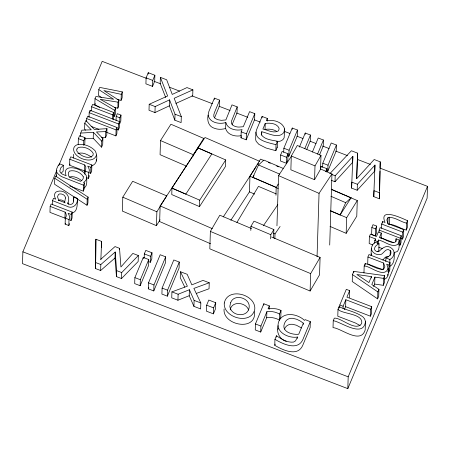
<?xml version="1.0" encoding="UTF-8"?>
<svg xmlns="http://www.w3.org/2000/svg" width="450" height="450" viewBox="0 0 450 450"><rect width="100%" height="100%" fill="white"/><g stroke="black" fill="none" stroke-linecap="round" stroke-linejoin="round"><path stroke-width="0.67" d="M100.637 270.523L100.828 264.538L115.189 252.011L114.998 257.991L100.637 270.523L95.608 268.588L95.884 239.226L101.587 241.414L101.396 247.399M95.608 268.588L95.884 239.226M379.401 198.793L379.586 192.814L373.956 190.648L373.77 196.633L379.401 198.793L379.524 192.6M379.569 190.536L379.969 171.27M379.586 192.814L380.228 161.843L374.181 159.519L356.67 178.706L357.57 153.135L351.382 150.761L329.811 173.683M56.863 170.196L22.871 251.826L22.5 263.644L347.816 388.648L427.129 198.174L427.5 186.356L380.278 168.21M69.806 219.994L71.061 220.472L72.051 218.098L72.242 212.113L51.142 204.007L50.152 206.387L49.967 212.366L64.941 218.121L65.419 218.981M52.408 204.654L52.532 200.666L53.522 198.304L55.766 199.164C54.349 197.004 53.764 193.854 56.025 192.015C63.354 188.257 72.135 195.998 67.399 203.636L70.2 204.418L71.674 204.159C76.163 202.455 70.374 193.511 77.383 198.506C77.158 203.259 78.171 211.961 71.747 213.109M54.765 178.262L54.574 184.247L87.013 205.268L87.919 203.091L88.104 197.106L55.654 176.124L54.765 178.262L87.199 199.282L87.013 205.268M56.481 170.679L56.295 176.664A5.692 5.451 1.8 0 1 56.363 175.179M69.733 185.946L83.272 191.149L83.458 185.169L62.297 176.923L60.272 175.804L57.538 173.391A5.692 5.451 1.8 0 1 56.554 169.2L58.151 165.606L59.653 163.839L63.354 165.263L63.169 171.248L61.487 172.8M64.941 218.121L65.132 212.141L50.152 206.387M69.542 223.633L68.822 225.54L65.121 224.117L65.306 218.138C66.78 216.416 66.42 213.874 65.132 212.141M85.292 172.249L84.578 170.961L69.604 165.206L69.789 159.221L70.779 156.847L91.879 164.953L91.688 170.933L90.698 173.312L88.819 172.592M68.822 225.54L69.008 219.561C70.594 217.609 69.053 215.145 68.113 213.289L71.252 214.493L71.061 220.472M73.648 201.105L73.772 197.117M78.171 144.624L78.362 138.639L79.622 135.619L85.005 137.689L84.814 143.668L84.313 144.877M80.567 136.412L80.674 133.088L81.889 130.168L91.288 129.803L84.786 123.21L85.911 120.516L94.331 129.442L106.987 128.672L106.796 134.651L105.581 137.576L101.587 137.734M83.599 145.361L83.745 140.709L85.005 137.689M84.786 123.21L84.6 129.189L85.528 130.134M84.578 170.961L84.769 164.981L69.789 159.221M63.354 165.263L60.773 167.878L59.777 171.067L60.486 172.732L62.044 173.987L66.15 175.759C59.738 158.715 97.588 172.704 83.543 182.441L84.392 182.931L84.206 188.91L83.272 191.149M84.842 174.296C84.06 171.023 87.564 167.974 84.769 164.981M86.614 121.275L86.698 118.614L87.688 116.235L117.079 127.53L116.893 133.515L115.897 135.889L106.104 132.126M86.794 178.284C86.597 181.626 87.576 186.351 83.801 188.128M89.021 117.349L89.168 112.697L90.157 110.317L119.543 121.607L119.357 127.592L118.367 129.971L117.062 129.471M90.112 111.645L90.157 110.317M86.608 177.671L88.459 178.38L88.644 172.395C90.231 170.449 88.689 167.979 87.75 166.123L90.889 167.333L90.698 173.312M91.508 110.762L91.631 106.774L92.621 104.394L113.715 112.5L113.529 118.485L113.034 119.672M106.987 128.672L105.767 131.591L96.457 131.963L102.898 138.487L102.712 144.472L101.582 147.178L93.229 138.302L93.414 132.317L80.674 133.088M99.574 107.483L94.821 104.647L95.006 98.668L95.923 96.463L113.625 99.259L98.792 89.584L99.703 87.396L122.304 91.884L122.119 97.864L121.084 100.344L117.073 99.472M91.642 165.729C97.971 164.469 97.667 155.109 95.085 150.727C90.624 146.098 83.453 143.252 77.068 144.81A5.507 5.276 1.8 0 0 73.834 147.881C71.387 157.618 93.482 165.639 96.486 155.014M98.792 89.584L98.601 95.563L101.453 97.425M101.582 147.178L101.773 141.193L102.898 138.487M105.581 137.576L105.767 131.591M112.601 118.867L112.725 114.879L113.715 112.5M113.237 115.627L114.424 116.336L114.615 110.351L115.611 107.961L100.249 99.332L118.024 102.167L118.839 100.204L103.899 90.574L121.269 94.359L121.084 100.344M115.611 107.961L115.419 113.946L114.424 116.336M116.066 120.392L116.19 116.404L117.321 113.698L120.999 115.11L120.814 121.095L119.683 123.801L119.874 117.816L120.999 115.11M115.897 135.889L116.089 129.909L117.079 127.53M114.418 107.606L117.832 108.152L118.024 102.167M118.839 100.204L118.648 106.189L117.832 108.152M118.367 129.971L118.552 123.986L119.543 121.607M100.806 259.251L115.02 246.578L119.526 248.31L120.926 266.979L132.846 253.429L138.341 255.538L138.156 261.523L121.517 278.544L116.46 276.604L116.646 270.619L115.189 252.011M119.486 249.638L119.526 248.31M156.437 225.675L156.876 211.787L166.731 195.885L132.66 181.282L122.799 197.184L122.366 211.072L156.437 225.675L160.088 219.786M121.517 278.544L121.708 272.565L138.341 255.538M134.876 277.627L134.691 283.607L140.158 285.711L148.562 265.523L148.753 259.537L143.286 257.439L134.876 277.627L140.344 279.726L140.158 285.711M146.104 77.856L145.912 83.841L152.544 86.383L154.688 81.236L154.873 75.251L148.247 72.703L146.104 77.856L152.73 80.404L152.544 86.383M148.208 74.036L148.247 72.703M143.241 258.767L143.286 257.439M144.191 257.901L144.315 253.912L145.783 250.391L152.004 252.782L151.819 258.761L150.351 262.288L148.483 261.568M149.192 104.282L149.001 110.267L154.963 112.556L169.374 105.829L169.566 99.849L155.154 106.571L149.192 104.282L167.636 95.985L160.369 77.361L166.663 79.779L172.243 94.421L186.964 87.581L192.898 89.859L192.707 95.844L175.854 103.427M148.297 288.838L148.489 282.853L160.2 254.734L165.662 256.838L165.476 262.817L153.765 290.936L148.297 288.838L148.832 287.561M154.963 112.556L155.154 106.571M150.351 262.288L150.536 256.303L152.004 252.782M160.369 77.361L160.178 83.346L165.696 97.47M153.765 290.936L153.956 284.957L165.662 256.838M203.664 139.742L203.704 138.398L170.916 124.228L160.515 140.558L160.071 154.688L186.429 166.078M259.695 161.342L204.986 137.492L160.138 205.914L159.649 221.558L210.493 243.72M162.096 288.084L161.91 294.069L167.377 296.168L179.083 268.048L179.274 262.063L173.807 259.965L162.096 288.084L167.563 290.183L167.377 296.168M192.898 89.859L174.172 98.286L181.305 116.623L181.114 122.603L174.847 120.195L175.033 114.216L169.566 99.849M171.928 291.859L171.737 297.844L177.93 300.223L189.219 295.718L189.411 289.733L178.121 294.244L171.928 291.859L187.38 286.183L180.45 271.721L187.166 274.298L191.841 284.861L203.012 280.389L209.239 282.78L209.047 288.765L196.245 293.451M177.93 300.223L178.121 294.244M180.45 271.721L180.259 277.701L184.781 287.134M193.258 156.077L193.303 154.727L203.704 138.398M209.239 282.78L193.871 288.405L200.829 302.968L200.644 308.953L193.928 306.371L194.113 300.386L189.411 289.733M199.502 206.612L199.704 200.166L225.714 159.941L197.977 147.904L171.968 188.123L171.765 194.569L199.502 206.612L225.512 166.388L225.714 159.941M208.125 115.127C206.837 120.578 208.716 126.889 214.684 128.357C218.194 129.724 222.047 129.454 225.624 128.514L225.81 122.529C219.426 124.582 209.503 122.799 208.125 115.127L208.884 111.414L214.414 98.128L219.628 100.136L219.442 106.116L214.583 117.793M206.646 305.201L206.46 311.186L213.407 313.858L215.556 308.706L215.741 302.721L208.789 300.054L206.646 305.201L213.598 307.873L213.407 313.858M214.374 99.461L214.414 98.128M251.511 228.549L219.808 215.207L210.375 231.412L209.824 248.828L310.106 291.021L319.545 274.821L320.091 257.406L271.569 236.987M219.628 100.136L214.768 111.808L213.862 114.446L213.784 116.567L214.92 118.237L217.553 119.649L221.271 120.336L225.855 119.948L231.998 104.884L237.212 106.892L237.026 112.871L232.161 124.549M237.212 106.892L231.446 121.202L231.368 123.323L232.504 124.999A10.581 10.136 1.8 0 0 238.967 127.08L243.304 126.714L249.581 111.645L254.796 113.647L254.604 119.627L246.201 139.815L240.986 137.812L241.178 131.828L242.106 129.589C236.16 131.051 227.565 129.218 225.81 122.529M246.201 139.815L246.386 133.83L254.796 113.647M263.79 160.481L260.567 159.103L249.953 176.237L249.463 191.891L254.621 194.102M250.808 230.456L250.942 226.294L254.008 221.147L273.859 229.551L273.594 237.876M255.842 132.097L255.673 139.787L256.219 141.384L258.857 144.338L265.989 147.988L275.833 150.699L277.267 147.246L277.459 141.266C271.957 140.006 264.561 139.832 261.253 134.522L261.771 131.737C268.358 133.2 279.439 139.641 284.332 131.788L284.653 128.925C282.364 121.584 273.246 119.52 266.406 120.6L267.3 118.451L262.114 116.46L256.365 130.264C253.817 140.614 268.993 142.729 276.019 144.714L275.833 150.699M269.207 309.189L269.314 305.865L263.846 303.767L255.442 323.955L255.251 329.934L260.719 332.038L266.687 317.706L266.878 311.721C271.221 310.939 275.687 311.979 279.54 314.032L279.354 320.012C275.501 317.964 271.035 316.924 266.687 317.706M262.074 117.788L262.114 116.46M261.664 135.056L261.771 131.737M265.23 123.424L262.901 129.026C267.722 130.067 273.043 133.414 277.954 131.175L278.859 129.938L279.118 128.273C276.93 123.21 269.994 122.794 265.23 123.424L265.044 129.403C269.032 128.801 273.212 129.195 276.699 131.349M267.216 121.112L267.3 118.451M260.719 332.038L260.91 326.053L266.878 311.721M263.807 305.094L263.846 303.767M270.658 238.86L270.787 234.697L273.859 229.551M275.951 195.232L276.193 187.644L278.184 184.067M274.849 238.708L274.995 233.91L280.086 226.491M276.952 225.804L278.533 175.612L291.431 156.223M280.62 154.991L280.429 160.976L286.369 163.254L287.831 159.733L288.022 153.748L282.088 151.47L280.62 154.991L286.554 157.275L286.369 163.254M274.764 345.296L274.95 339.311L276.429 335.767C281.531 339.013 287.151 342.787 293.49 342.096L295.515 340.881L297.557 337.033C288.658 338.738 274.348 331.824 278.944 321.053C283.657 311.057 297.934 313.993 304.487 320.389L305.168 319.646L310.314 321.621L310.129 327.606L302.676 345.493C297.568 357.204 282.448 349.959 274.764 345.296L275.254 344.115M276.384 337.101L276.429 335.767M277.999 325.62C276.204 332.252 279.546 339.384 286.228 341.404M283.731 152.218L283.854 148.23L292.258 128.042L297.473 130.044L297.287 136.029L288.877 156.218L287.578 155.717M284.653 128.925L284.141 137.773C282.932 140.721 279.579 141.795 276.621 141.497M269.314 305.865L268.065 308.869C272.43 308.391 277.076 308.256 281.019 310.489L280.828 316.474L279.354 320.012M288.877 156.218L289.069 150.232L297.473 130.044M291.296 155.993L290.863 169.796L314.561 179.708L320.552 169.194L320.985 155.391L297.287 145.479L291.296 155.993L315 165.904L314.561 179.708M292.219 129.369L292.258 128.042M297.517 338.361L297.557 337.033M305.196 134.359L305.241 133.031L310.455 135.034L310.264 141.013L306.804 149.321M303.294 324.484L303.334 323.151L299.936 320.827L296.601 319.241L292.686 318.291A7.504 7.189 1.8 0 0 284.619 323.151C280.755 331.706 292.376 335.042 298.721 334.232L303.334 323.151M310.106 291.021L310.657 273.606L320.091 257.406M317.053 256.787L319.05 193.354L331.942 173.959L320.366 168.891M320.979 167.76L321.024 166.433L326.959 168.711L326.852 172.035M312.362 152.078L318.218 138.015L323.432 140.017L323.241 146.002L319.517 154.952M322.667 167.181L322.791 163.192L331.194 143.004L336.409 145.007L336.223 150.992L327.814 171.174L326.514 170.674M327.814 171.174L328.005 165.195L336.409 145.007M329.709 245.059L331.942 173.959M335.002 181.738L335.188 175.753L352.856 156.336L352.671 162.321L335.002 181.738L331.414 180.354M338.012 309.274C341.983 314.297 363.572 313.206 361.676 323.533C355.77 332.218 340.869 317.256 334.311 318.161L333.236 320.743L333.017 327.684C340.515 327.741 360.619 344.947 365.175 329.985C365.079 325.682 366.902 320.383 363.184 317.087C356.147 311.766 346.911 310.494 339.086 306.692L338.012 309.274L337.793 316.215L355.433 322.993L360.129 325.575M339.041 308.081L339.086 306.692M339.739 307.052L339.801 304.971L346.314 289.339L349.639 290.616L349.419 297.557M343.063 308.329L343.125 306.248L345.842 299.723L370.642 309.251L370.423 316.192L345.628 306.664L345.842 299.723M330.047 226.423L346.162 233.325L346.657 217.671L357.272 200.537L331.481 189.484M351.613 188.117L351.799 182.138L357.373 184.275L374.957 165.077L374.766 171.062L357.188 190.26L351.613 188.117L352.856 156.336M347.816 388.648L348.188 376.83L427.5 186.356M352.457 274.579L352.238 281.52L377.634 298.879L378.72 296.269L378.939 289.327L371.812 284.546L374.906 277.121L383.496 278.381L384.632 275.653L353.784 271.395L352.457 274.579L377.854 291.938L377.634 298.879M353.739 272.784L353.784 271.395M357.57 153.135L356.704 178.47M357.188 190.26L357.373 184.275M357.272 200.537L356.777 216.191L346.162 233.325M363.96 272.947L364.179 266.006L365.197 263.554C371.351 264.842 377.196 270.107 383.659 269.156L384.857 266.822L383.676 263.059L367.926 257.006L368.949 254.554L390.043 262.659L389.824 269.595L388.806 272.053L387.636 271.603M365.152 264.943L365.197 263.554M367.926 257.006L367.706 263.942L382.804 269.747M381.127 238.635L381.302 233.083L378.36 231.953L376.476 236.464L370.418 234.135L369.394 236.588L369.174 243.529L372.814 244.929M371.852 227.481L371.632 234.422L375.317 235.839L376.476 233.044L376.695 226.108L373.011 224.691L371.852 227.481L375.531 228.898L375.317 235.839M377.218 251.679L378.816 250.684L379.035 243.743L375.238 242.286C370.524 244.997 371.222 250.92 371.137 255.532L371.498 253.738M371.374 278.004L371.419 276.615L356.906 274.523L368.921 282.606L371.419 276.615M349.639 290.616L346.922 297.141L371.717 306.669L371.498 313.611L370.423 316.192M374.681 243.354L374.766 240.576L375.457 238.922L369.394 236.588M375.412 240.306L375.457 238.922M373.657 286.537L374.687 284.062L374.906 277.121M377.646 243.793L377.713 241.706L378.405 240.053C384.536 240.975 391.224 247.86 397.581 244.558L398.739 242.933L399.268 239.985L396.073 238.759L395.876 241.132L394.982 242.353C389.559 243.191 384.615 238.624 379.423 237.6L381.302 233.083M380.036 167.828L380.228 161.843M378.293 243.523L378.405 240.053M379.069 232.166L379.136 230.085L380.154 227.632L401.254 235.738L401.034 242.679L400.016 245.132L398.734 244.643M381.527 228.195L381.656 224.032L382.68 221.58L385.02 222.48C378.174 206.274 403.971 219.246 407.526 220.68L407.306 227.621L406.282 230.074C400.292 228.673 394.611 223.982 388.333 224.37M382.635 222.964L382.68 221.58M383.479 269.303L383.676 263.059M374.687 284.062L383.282 285.322L383.496 278.381M384.632 275.653L384.412 282.594L383.282 285.322M385.785 261.461L385.954 257.861C388.592 257.001 391.551 254.711 390.943 251.606L390.291 250.594C386.584 247.309 384.188 252.416 381.549 254.222C377.499 255.808 371.796 253.221 371.357 248.591M387.849 223.802L388.046 217.558C394.493 216.579 400.365 221.844 406.502 223.132L406.282 230.074M389.351 224.117L389.571 217.176M384.3 279.236C389.976 277.808 388.688 268.217 386.679 264.212L389.025 265.112L388.806 272.053M389.773 262.991L389.88 259.521C393.924 257.569 395.955 251.471 391.877 248.49C387.022 243.996 382.174 248.04 378.759 251.691C377.196 251.916 375.407 251.201 374.698 249.739C373.866 246.819 376.841 244.8 379.035 243.743M390.139 255.448L390.291 250.594M394.211 252.703C394.296 257.529 394.808 263.846 389.666 266.462M395.989 241.537L396.073 238.759M399.268 239.985C398.661 243.748 400.202 248.383 397.367 251.499L394.414 252.495M400.016 245.132L400.23 238.191L401.254 235.738M400.618 238.343L402.536 239.079L402.75 232.138L403.774 229.686L388.024 223.633L386.837 219.864L388.046 217.558M403.774 229.686L403.554 236.627L402.536 239.079M373.77 196.633L374.957 165.077M100.856 259.746L101.587 241.414M224.094 308.964C222.334 325.35 256.798 332.038 254.492 311.659M365.479 321.491C363.532 338.766 340.149 321.289 333.236 320.743M77.383 198.506C78.204 204.424 72.444 209.52 66.966 206.213L52.532 200.666M230.192 309.898C231.75 300.369 246.251 302.349 248.614 310.044M388.074 268.493C384.322 278.887 369.697 265.596 364.179 266.006M73.519 154.339L73.299 156.713L73.761 158.136M278.021 329.377L278.387 328.207M58.753 165.662L102.184 61.352L146.784 78.491M69.604 165.206L70.099 164.019M94.821 104.647L95.276 103.545M65.121 224.117L65.548 223.487M71.252 214.493L72.242 212.113M83.458 185.169L84.392 182.931M90.889 167.333L91.879 164.953M121.269 94.359L122.304 91.884M87.199 199.282L88.104 197.106M152.73 80.404L154.873 75.251M140.344 279.726L148.753 259.537M167.563 290.183L179.274 262.063M240.986 137.812L241.453 136.693M276.019 144.714L277.459 141.266M213.598 307.873L215.741 302.721M286.554 157.275L288.022 153.748M299.385 147.088L305.241 133.031M304.864 148.455L310.455 135.034M317.576 154.08L323.432 140.017M320.287 168.193L321.024 166.433M325.733 171.647L326.959 168.711M279.54 314.032L281.019 310.489M310.314 321.621L302.867 339.514C297.754 351.225 282.639 343.974 274.95 339.311M375.531 228.898L376.695 226.108M344.391 309.628L345.628 306.664M385.954 257.861L389.88 259.521M370.642 309.251L371.717 306.669M377.854 291.938L378.939 289.327M389.025 265.112L390.043 262.659M406.502 223.132L407.526 220.68M276.621 187.554L252.9 177.294L258.514 164.97L263.897 160.076L283.134 168.396M330.48 210.847L340.099 215.01L345.718 202.68L351.101 197.786L331.223 189.191M315 165.904L320.985 155.391M236.914 222.474L258.463 186.379L276.193 193.894M252.9 177.294L253.997 175.573M340.099 215.01L351.101 197.786M223.279 216.9L256.247 166.601M257.4 164.852L258.548 163.097M230.839 220.258L249.621 191.604M88.459 178.38L89.179 176.468L89.044 175.314M263.334 225.776L277.808 204.671M382.821 260.066C384.328 258.424 386.027 255.454 388.688 256.764M58.286 200.503L59.333 199.929C61.554 199.648 64.277 200.627 65.087 202.882M77.906 153.591C82.496 151.808 87.795 154.519 91.508 157.179M69.429 177.047C73.597 175.607 78.356 178.116 81.641 180.596M241.307 135.636C235.502 136.991 227.289 134.955 225.624 128.514M84.51 138.831L93.229 138.302M153.996 81.264L160.554 83.784M169.74 87.311L179.578 91.091M192.037 95.878L212.372 103.691M218.931 106.211L230.079 110.498M236.638 113.017L247.787 117.304M254.346 119.824L260.252 122.091M283.86 131.164L289.766 133.431M296.978 136.204L302.884 138.471M310.095 141.244L316.001 143.511M322.56 146.031L329.119 148.556M335.678 151.076L347.484 155.61M357.322 159.39L370.44 164.43M241.178 131.828L246.386 133.83M283.854 148.23L289.069 150.232M322.791 163.192L328.005 165.195M276.964 147.127L277.267 147.246M175.033 114.216L181.305 116.623M331.599 174.375L335.188 175.753M91.631 106.774L112.725 114.879M116.19 116.404L119.874 117.816M381.656 224.032L402.75 232.138M89.168 112.697L118.552 123.986M379.136 230.085L400.23 238.191M86.698 118.614L116.089 129.909M91.086 126.354L98.921 129.364M380.835 237.763L393.621 242.674M374.766 240.576L377.713 241.706M378.832 247.241L382.731 248.737M78.362 138.639L83.745 140.709M84.943 170.977L88.644 172.395M339.801 304.971L343.125 306.248M65.306 218.138L69.008 219.561M144.315 253.912L150.536 256.303M95.794 262.609L100.828 264.538M116.646 270.619L121.708 272.565M148.489 282.853L153.956 284.957M194.113 300.386L200.829 302.968M255.442 323.955L260.91 326.053M22.871 251.826L348.188 376.83M276.193 187.644L278.117 188.443M210.375 231.412L310.657 273.606M250.942 226.294L270.787 234.697M268.307 162.416L270.236 163.243M276.683 166.005L278.618 166.838M249.953 176.237L276.384 187.56M330.536 210.763L346.657 217.671M122.799 197.184L156.876 211.787M258.514 164.97L279.675 174.116M330.969 196.301L345.718 202.68M160.515 140.558L193.303 154.727M197.977 147.904L211.849 153.917L185.833 194.141L171.968 188.123L199.704 200.166M160.138 205.914L212.271 228.639M278.533 175.612L319.05 193.354M273.105 233.072L274.995 233.91M95.006 98.668L114.615 110.351M301.449 327.971L296.409 325.226L292.5 324.276A7.504 7.189 1.8 0 0 284.428 329.136M93.414 132.317L101.773 141.193M189.219 295.718L193.928 306.371M169.374 105.829L174.847 120.195M68.248 202.708L68.394 204.272M387.748 274.14L387.861 275.434M114.998 257.991L116.46 276.604M96.255 159.57L96.294 160.993M224.28 302.985C222.913 317.869 251.404 325.682 254.779 309.218C256.089 294.384 227.745 286.673 224.28 302.985M76.894 149.057L76.719 150.874C79.419 155.498 88.869 160.206 93.043 155.261L93.229 153.422C90.574 148.641 83.278 145.974 78.092 147.606L76.894 149.057M83.329 176.844L83.149 178.65L82.254 180.045L80.657 181.333L69.075 176.884L68.282 174.527L68.529 172.417L69.621 171.067C74.475 169.723 80.927 172.406 83.329 176.844M65.464 197.977L64.569 202.545L58.714 200.295L57.493 196.729L58.472 194.518L59.518 193.944C62.072 193.573 65.374 195.081 65.464 197.977M230.648 302.726L229.838 306.287C230.884 316.749 249.435 318.358 249.238 305.904C248.636 297.343 233.679 293.687 230.648 302.726"/></g></svg>
